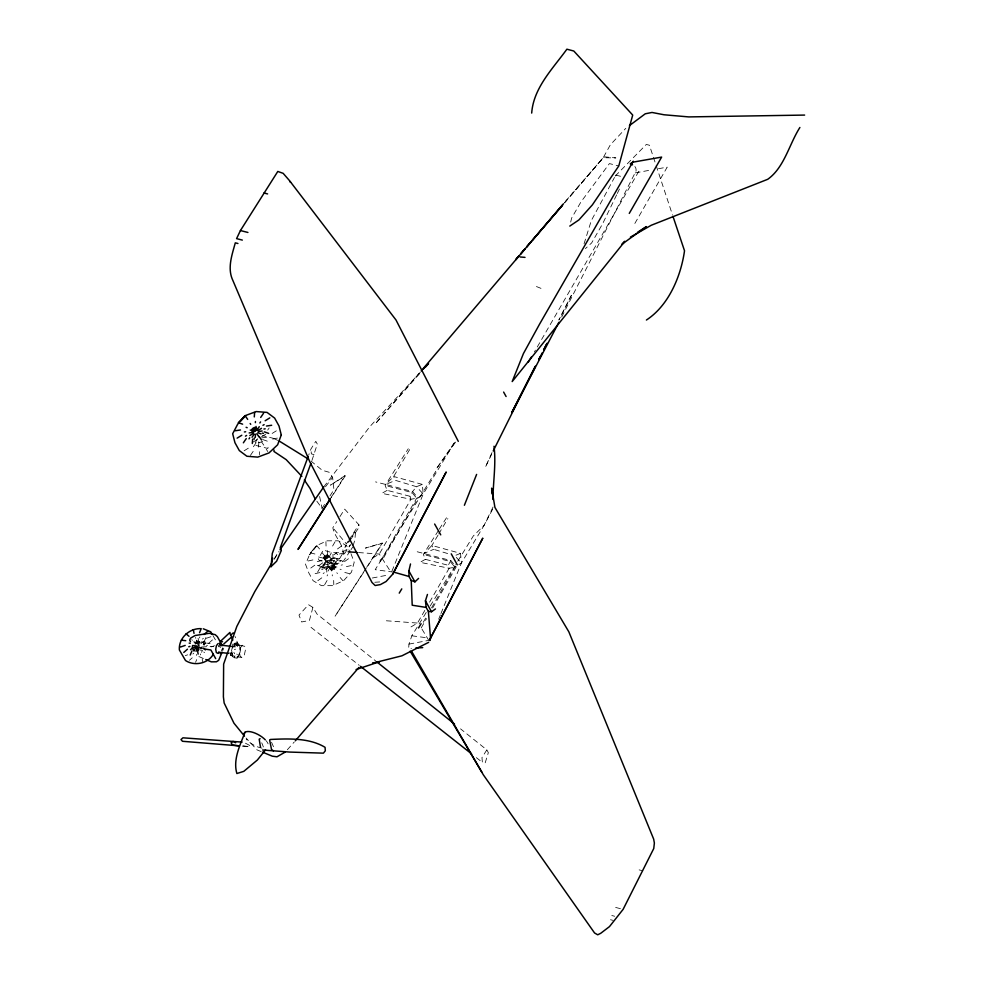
<?xml version="1.0" encoding="UTF-8"?>
<svg xmlns="http://www.w3.org/2000/svg" width="984" height="984" viewBox="0 0 984 984"><rect width="100%" height="100%" fill="white"/><g stroke="black" fill="none" stroke-linecap="round" stroke-linejoin="round"><path stroke-width="0.74" stroke-dasharray="4.92 3.69" d="M232.581 656.34L232.618 653.893L231.4 653.265L230.933 650.842L229.764 651.26L230.551 655.295L234.795 656.599L234.782 657.829L236.996 658.087L239.481 655.049L240.576 649.477L239.629 644.643L237.193 643.376L234.979 643.118L232.495 646.168L231.4 651.728L232.347 656.562L234.782 657.829M232.716 646.537L232.753 644.089L234.967 644.348L234.979 643.118M236.996 658.087L239.087 654.323L239.998 649.686L239.629 644.643M239.21 645.664L237.181 644.606L237.193 643.376M242.236 746.093L249.69 746.659L249.776 745.503L243.614 742.219M258.509 447.154L259.001 440.5L256.836 439.737L252.162 442.628M259.432 454.694L259.653 451.73M426.22 612.454L411.841 635.799L408.963 644.114L408.631 648.567L411.447 648.37M391.89 571.298L423.206 493.993L455.235 441.41L436.859 468.126L436.687 469.835L375.199 569.687L392.444 571.975M584.066 243.786L591.298 220.637L614.496 177.428M205.102 641.236L203.934 641.63L203.553 644.778L204.66 644.914L205.681 643.007L210.109 643.524M221.437 650.891L222.568 647.903L221.843 651.617M232.347 656.562L231.978 651.519L232.888 646.882L234.967 644.348M268.054 447.289L267.808 448.47L255.336 445.297L254.536 443.858L257.488 438.716M272.986 439.467L273.22 438.298L262.408 435.555M570.695 222.089L571.606 218.104L580.941 201.954L609.416 163.59L618.776 165.964M312.9 607.399L309.431 620.449L301.621 621.974L299.001 615.086L308.509 604.693L312.9 607.399L317.069 614.102L375.654 660.953M318.767 565.652L325.446 560.88L323.748 557.497L325.003 555.32L327.598 554.742L329.898 557.694L336.565 552.922M325.446 560.88L325.384 558.703L326.319 557.694L329.898 557.694M325.618 569.588L328.951 567.202L332.531 567.202L333.785 565.025L333.404 564.016L336.737 561.63M328.951 567.202L331.239 570.154L333.847 569.564L335.089 567.399L333.404 564.016M311.965 460.401L317.315 444.091L315.79 441.336L310.932 449.048L308.804 454.768M353.096 545.751L354.818 540.13L355.679 530.647L351.546 537.043M492 452.591L485.309 467.302L491.902 453.71M237.07 642.527L234.241 643.979L235.447 646.156L237.575 646.488L238.276 644.704L235.016 636.414M438.667 619.194L440.377 614.975M440.943 613.573L461.434 562.971L484.067 525.394L493.464 507.707M561.704 316.922L636.021 171.056A12.165 7.97 -22.3 0 0 634.237 165.902M196.849 640.252L196.013 642.281L193.799 642.023L194.635 639.994L196.849 640.252L199.641 645.283M199.457 637.927L199.875 636.906M205.742 642.626L204.82 643.438L200.232 641.088L198.116 646.168L203.959 644.188L203.934 641.63M196.345 655.418L196.775 654.409M195.939 643.966L198.178 642.663L201.843 642.232L202.261 641.224L204.303 641.347L206 637.288M195.57 662.318L196.702 659.612M201.585 652.343L202.433 650.313L200.219 650.055M222.63 650.854L223.749 648.149M230.551 655.295L231.4 653.265M233.934 647.177L234.782 645.147M236.996 645.406L237.415 644.385M234.561 656.82L234.979 655.799M319.566 548.961L316.86 545.788L310.341 552.848L305.52 564.25L308.755 572.811L313.133 580.72L321.436 585.664L332.58 585.652L343.588 580.695L351.497 572.122L354.203 562.233L350.968 553.66M616.636 194.844L602.737 223.54L591.63 242.95L585.406 248.62M617.3 193.479L620.609 186.653M493.058 506.994L484.067 525.394L473.329 535.948L455.764 564.472M372.776 557.94L379.271 554.066L410.906 499.269L409.996 496.28L412.579 491.557L416.478 486.699L422.321 484.399L423.206 493.993L417.979 497.941L382.997 558.887L380.021 561.483M429.565 602.171L449.147 568.26L448.237 565.271L450.82 560.536L413.784 550.868M317.352 565.492L321.928 566.661C324.954 559.884 332.666 557.227 339.603 558.691L342.112 554.349M317.611 572.122L320.108 567.78C327.057 569.244 334.757 566.587 337.795 559.822L342.371 560.978M423.206 622.355L426.982 615.787M431.509 607.903L454.879 567.165L461.434 562.971L460.549 553.377L431.902 545.468L423.366 554.435L425.396 559.33L448.237 565.271M421.226 627.878L426.552 618.604M432.64 608.001L456.219 566.919L450.82 560.536M325.101 559.084L327.598 554.742M332.604 546.046L335.101 541.704M322.678 567.977L326.417 561.458M328.914 557.116L332.666 550.597M328.053 571.04L329.923 567.78M332.42 563.438L334.302 560.179M327.057 575.886L327.684 574.791M336.417 559.576L337.045 558.494M331.239 570.154L333.736 565.8M324.622 584.779L327.118 580.425M409.996 496.28L387.155 490.352L385.138 485.456L408.262 448.766M615.221 176.075L646.316 144.451L649.44 145.251L655.701 164.168M638.85 171.265L534.361 352.026M634.852 223.454L667.201 167.145L657.078 168.94M411.017 626.919L417.511 623.057L425.039 610.006M409.639 449.614L393.661 476.49L385.703 484.472L375.556 481.889M437.991 535.234L431.902 545.468L433.673 549.33L450.512 554.41M438.741 533.955L447.868 518.605M274.364 558.814L278.288 552.245M430.205 605.972L454.965 565.763M274.167 559.256L279.001 551.446M486.822 749.882L481.963 757.606L482.381 762.391L485.075 763.227L488.347 752.637L486.822 749.882L460.524 728.849M438.446 530.499L423.932 553.451L433.673 549.33M439.245 529.22L446.502 517.744M316.836 501.176L322.076 508.334L326.024 502.135M329.984 495.924L333.933 489.724L332.617 477.351L329.111 472.246L322.223 470.291L311.005 461.078M331.005 497.609L345.04 475.604L330.489 485.161L345.199 475.912L331.128 497.818M350.206 550.892L343.391 561.212C335.864 566.231 326.873 562.196 319.062 560.265L318.262 558.826L323.441 549.835C332.358 553.918 345.273 554.964 350.427 544.73L343.059 555.96C344.831 545.222 334.683 537.817 332.838 527.756L336.799 521.557M339.96 516.588L344.695 509.146L358.902 524.779L359.381 526.858L350.279 540.007M350.722 538.322L344.929 547.288L349.455 541.2M365.777 568.678L335.064 616.255L364.215 571.433M366.614 567.399L382.382 542.971L365.384 548.113L382.542 543.279L365.052 570.154M348.041 541.298L346.38 543.844L332.838 527.756M348.877 540.032L358.902 524.779M351.03 549.65L352.666 547.153M253.392 446.748L257.722 440.401M250.379 455.457L253.269 451.238M267.697 430.082L269.136 427.978M455.604 442.074L436.859 468.126M204.069 645.221L205.681 643.007M325.507 486.748L332.617 477.351M323.699 486.994L369.799 426.687L420.242 372.321M316.86 545.788L309.542 554.742L316.135 545.776L327.143 540.819L338.287 540.806L346.589 545.751L350.23 552.344M237.009 656.857L242.285 657.472L244.327 655.012L245.348 650.289L244.77 646.34L237.181 644.606M242.531 645.209L240.342 647.829L239.469 652.392L240.194 656.426L242.285 657.472M564.435 202.925L603.217 157.711L610.363 144.796L625.775 128.326M564.484 202.839L603.217 157.711L604.988 156.874L615.873 157.92L603.217 157.711L564.472 202.606M419.159 373.256L375.236 423.883L420.512 372.653M287.328 749.771L294.302 741.936M321.928 566.661L326.577 561.606L333.059 558.703L339.603 558.691M320.108 567.78L326.663 567.78L333.133 564.865L337.795 559.822M262.654 441.422L259.038 442.775L256.836 439.737M202.433 639.12L203.356 638.309M192.876 654.016L193.787 653.204M189.469 660.252L192.224 657.804M208.78 643.155L212.458 639.895M379.922 560.327L381.952 558.629L416.65 498.187L417.979 497.941L412.579 491.557L385.703 484.472L395.433 480.352L416.478 486.699L423.206 493.993M310.784 568.051L315.224 564.877M324.13 558.506L328.582 555.32M337.475 548.949L341.928 545.776M323.146 573.561L324.265 572.762M339.837 561.618L340.956 560.818M330.267 569.576L334.72 566.39M317.795 580.708L322.235 577.522M344.486 561.606L348.939 558.42M261.498 436.847L266.172 433.944M244.13 450.795L248.804 447.892M272.15 433.427L276.824 430.525M194.377 643.069L197.181 641.457L200.232 641.088M195.385 643.229L197.993 641.716L202.261 641.224M195.041 644.176L198.817 641.986L204.303 641.347M387.155 490.352L381.841 493.341L410.906 499.269L416.65 498.187L412.013 492.541L385.138 485.456M425.396 559.33L420.082 562.319L449.147 568.26L454.879 567.165L450.254 561.52L423.366 554.435M235.447 646.156L238.276 644.704M460.549 553.377L454.719 555.689L461.434 562.971M234.413 649.588L235.57 649.169M206.246 638.296L210.933 636.709M206.32 645.947L207.501 645.553M185.299 655.627L187.637 654.827M211.031 646.918L214.537 645.725M308.115 561.003L313.33 559.834M323.748 557.497L328.963 556.329M339.382 553.992L344.597 552.823M317.254 561.618L325.064 559.871M330.28 558.703L338.09 556.944M324.659 567.067L328.57 566.194M333.785 565.025L337.684 564.152M321.633 569.527L322.937 569.232M341.165 565.148L342.469 564.853M329.886 568.567L335.089 567.399M315.126 573.647L320.341 572.479M346.393 566.636L351.608 565.48M635.258 172.889L651.297 169.961M372.321 578.014L388.373 574.976M408.963 644.114L427.942 640.523M261.769 437.892L269.567 436.724M273.49 438.704L277.39 438.114M374.806 582.27L380.439 581.888M201.486 647.005L213.442 646.39M358.508 552.553L379.271 554.066L391.324 572.7M386.368 620.781L417.511 623.057M229.862 653.561L232.618 653.893M243.208 745.897L249.69 746.659M411.841 635.799L427.659 637.89M234.241 643.979L236.369 644.311L237.575 646.488M615.787 175.09L622.478 176.788M310.341 552.848L314.917 554.004M324.068 556.329L328.644 557.497M318.521 556.956L325.384 558.703M329.96 559.871L336.823 561.606M325.458 564.152L328.89 565.025M333.465 566.194L336.897 567.055M322.9 564.865L324.043 565.16M340.058 569.219L341.202 569.515M330.206 567.399L334.781 568.555M344.806 572.467L349.382 573.623M639.145 869.881L642.823 870.815M615.64 907.445L623.118 909.351M611.79 915.526L614.668 916.252M610.51 919.732L613.143 920.397M422.321 484.399L393.661 476.49L395.433 480.352M314.044 454.682L311.35 453.845L310.932 449.048M262.642 439.516L267.845 441.361M536.428 286.541L542.541 288.988M201.843 642.232L204.82 643.438M261.203 751.604L257.045 749.882L246.086 738.037M198.903 656.562L204.414 658.923M273.22 438.298L279.222 441.053M232.765 655.541L234.795 656.599M311.018 627.337L359.295 665.381M476.354 757.643L482.381 762.391M191.683 639.674L192.433 640.301M203.786 652.035L204.537 652.65M335.913 553.008L337.746 554.705M330.747 561.999L332.58 563.697M335.015 561.655L336.983 563.586M325.003 555.32L327.709 558.506M333.133 564.865L335.851 568.039M322.248 552.922L326.319 557.694M329.025 560.88L333.096 565.64M327.783 561.63L329.812 564.016M332.531 567.202L334.572 569.576M326.627 560.831L327.303 561.63M336.799 572.75L337.475 573.549M331.128 566.39L333.847 569.564M323.871 558.432L326.577 561.606M340.144 577.51L342.863 580.683M261.707 442.074L263.798 445.174M266.27 449.27L267.808 451.57M421.988 629.133L429.553 641.679M212.962 635.566L216.849 642.38M203.959 644.188L202.704 642.097L198.116 646.168L197.181 641.457M234.709 646.426L235.102 647.14M239.087 654.323L239.481 655.049M232.495 646.168L232.888 646.882M236.873 654.065L237.267 654.791M233.86 652.367L234.659 653.806M271.547 742.219L273.909 747.754M261.744 742.809L263.392 746.942M656.18 165.632L672.564 215.127M319.603 496.465L322.076 508.334M198.067 638.222L198.817 641.986M202.187 658.96L202.938 662.736M197.993 641.716L198.178 642.663M200.428 653.979L200.625 654.926M195.607 637.411L195.791 638.358M219.727 644.422L220.355 647.644M332.924 554.349L333.059 558.703M333.674 580.425L333.797 584.767M332.432 565.812L332.555 570.154M331.805 558.494L331.829 559.588M332.272 574.791L332.297 575.874M331.018 560.179L331.116 563.438M331.239 567.78L331.325 571.04M327.426 550.597L327.611 557.116M327.733 561.458L327.918 567.977M325.913 541.704L326.048 546.046M326.294 554.742L326.417 559.084M326.663 567.78L326.786 572.122M262.039 748.148A13.751 5.646 29.9 0 1 246.258 739.168M266.086 740.694A13.751 5.646 29.9 0 1 268.091 743.855M571.347 295.434L558.875 320.021L571.347 295.434"/><path stroke-width="1.48" d="M220.182 653.647L220.195 652.417L228.472 653.401M220.318 643.844L220.293 645.061L231.338 646.377M252.31 443.513L252.642 439.085M254.29 416.933L254.622 412.505M254.179 431.804L254.512 427.376M254.13 439.245L254.204 438.138M255.36 422.628L255.446 421.521M255.25 437.499L255.496 434.178M255.914 428.643L256.074 426.429M494.017 446.256C496.194 464.017 493.107 481.717 492.935 499.442M274.056 450.045L273.933 451.447L286.184 459.639L301.879 476.379M196.96 647.189L193.516 650.239L192.261 648.149L192.581 645.516L196.726 646.008M531.692 113.086C533.488 87.871 552.774 68.72 566.882 49.2L573.795 51.02L632.712 115.066L618.776 165.964L592.38 204.857L578.887 219.949L569.785 226.086M310.932 463.267L280.292 547.744L281.338 550.462L276.602 561.237L270.981 566.71L272.716 558.223M429.885 640.547L430.537 638.272L428.372 611.396L426.158 607.411L412.21 605.221L411.226 580.462L409.012 576.476L408.877 570.941L410.512 563.967M426.158 607.411L425.445 600.818L427.45 594.447M308.275 456.207L272.297 553.438L270.981 566.71M244.991 732.293C240.133 745.146 232.778 759.562 236.873 773.522L243.786 771.358L257.377 760.017L265.545 749.833M464.387 505.272L476.613 474.411M190.232 655.036L191.917 650.99M199.531 632.724L201.216 628.665C189.592 627.94 178.436 638.05 179.371 649.944L185.521 660.535C194.5 666.426 207.956 663.61 213.331 654.274M193.959 651.113L194.377 650.092M196 651.236L197.587 647.435M218.559 652.798L218.977 651.777M221.511 645.701L221.941 644.68M222.064 652.207L218.682 660.313L216.443 661.789L211.314 661.863L205.791 659.514M289.653 181.72L290.686 181.978L283.158 173.332L277.796 171.45L240.428 230.551L236.578 238.632L242.335 240.096M493.218 450.992L535.321 366.478M538.777 359.64L542.245 352.813M543.635 350.083L547.092 343.256M535.296 366.306L511.729 412.64L558.887 322.309M538.765 359.492L540.154 356.762M543.623 349.947L546.391 344.498M392.751 574.139L446.072 472.222L392.751 574.139L386.085 581.507L380.402 584.594L375.15 585.517L371.977 582.454L309.751 461.693L232.888 280.502C227.046 268.374 232.015 254.93 235.299 242.839L237.931 243.503M799.894 127.465C789.119 144.34 784.383 167.452 767.729 179.297L651.26 225.262L630.4 237.119M633.265 161.216L539.539 324.191L523.439 353.551L512.184 381.571L624.569 241.732M629.268 213.405L661.629 157.096L632.7 162.2L630.252 163.848L632.564 164.82M271.227 564.066L254.758 591.642L236.812 626.476L223.639 664.089L223.393 696.795L224.155 703.006L233.946 723.179L244.475 736.118M399.233 593.131L401.779 588.887M418.544 627.964L421.091 623.708M528.223 362.173L531.298 357.094M330.181 498.9L298.004 549.392L330.304 499.109M243.368 442.812L246.258 438.581M260.686 417.437L263.577 413.206M252.9 431.705L255.791 427.474M249.013 438.839L249.727 437.782M259.837 422.985L260.563 421.927M252.052 437.253L254.216 434.079M257.107 429.848L259.272 426.675M280.034 549.736L323.699 486.994M218.104 643.585L216.443 645.602L215.717 649.317L216.345 652.54L217.968 653.388M520.671 253.946L524.657 249.309M530.622 242.347L526.637 246.996L562.491 205.164M532.602 240.035L562.442 205.25M520.684 253.933L524.669 249.296M563.475 203.762L421.164 370.956M425.531 366.958L428.557 363.539L423.341 369M358.902 667.496L295.298 740.817M624.705 241.277L622.036 244.18L646.426 226.603L637.706 232.175M240.551 421.14L245.373 415.961L247.685 419.405M411.226 580.462L414.928 581.851L418.569 578.408M245.373 415.961L238.276 422.64L242.618 424.178M233.257 632.847L230.896 635L232.814 640.129M223.774 643.954L231.584 637.005M183.774 652.441L187.452 649.182M203.995 634.532L207.673 631.273M190.478 649.711L191.4 648.899M629.428 125.608L645.283 113.787L652.011 112.459L664.015 114.771L688.763 116.911L804.629 115.079M428.655 642.355L401.927 655.811L373.121 663.056M646.402 320.034C668.689 305.52 680.928 276.246 684.52 250.785L673.044 216.578M428.372 611.396L431.496 611.74L435.457 608.961M237.119 438.138L241.793 435.248M265.151 420.771L269.813 417.88M252.015 431.041L256.676 428.151M245.447 436.17L246.615 435.445M262.962 425.322L264.13 424.596M249.825 435.58L253.331 433.415M257.993 430.512L261.498 428.347M260.096 738.676L259.198 739.23L260.502 747.299M285.335 752.01L276.984 756.794L272.285 756.179L262.593 752.17M356.085 669.538L379.639 661.715L372.604 663.105M180.515 647.005L185.201 645.418M188.731 646.783L189.9 646.39M192.261 648.149L196.948 646.562M235.262 430.758L240.465 429.971M266.48 426.047L271.682 425.272M251.744 429.983L256.947 429.196M244.376 431.951L245.68 431.755M263.884 429.012L265.188 428.815M249.161 432.948L253.06 432.357M258.263 431.57L262.162 430.98M415.678 648.087L422.726 647.62M270.366 739.464C288.46 738.64 309.21 737.717 325.064 747.323L325.323 750.78L323.416 753.154L289.64 752.071L262.605 749.992M348.127 551.803L357.02 552.454M242.113 742.108L182.926 737.816L180.995 739.587L182.458 741.284L239.26 745.86L232.384 745.06L231.08 742.686L233.097 741.407L235.668 742.736M520.032 256.959L525.013 257.377M181.339 640.178L185.767 640.695M189.174 643.106L190.281 643.241M263.946 192.999L267.611 193.922M240.428 230.551L247.919 232.458M222.556 641.777L220.527 641.26L229.924 632.404L230.367 634.828M393.883 572.171L409.012 576.476M204.143 648.936L210.896 649.994L215.68 658.628M264.315 431.853L268.657 433.391M252.175 428.827L256.517 430.365M246.111 427.314L247.193 427.696M262.384 433.071L263.466 433.452M250.231 430.045L252.408 430.808M257.833 432.739L261.08 433.882M203.257 628.788L210.711 631.802L212.212 634.311M279.222 441.053L307.635 458.63M273.417 750.829L271.535 749.464L269.628 740.029M360.501 666.328L471.521 753.83M376.847 661.912L454.546 724.064M186.013 633.807L189.002 636.291M203.442 648.247L205.435 649.895M201.4 647.718L202.15 648.345M199.051 646.943L200.921 648.481M291.092 182.704L395.974 319.96L458.298 441.361M304.327 479.983L310.022 488.408L315.089 498.79M253.183 427.868L255.508 431.312M259.259 436.625L261.572 440.069M250.157 423.489L250.736 424.35M258.841 436.416L259.419 437.277M256.824 433.686L258.558 436.269M410.18 651.187L481.816 772.108M411.792 651.629L483.292 774.752L594.557 932.967L597.706 934.8L600.72 933.299L609.477 926.608L623.118 909.351L653.757 848.528L654.372 843.03L653.659 839.094L568.838 631.814L494.94 507.473L491.656 488.138L492.086 493.931M434.633 524.029L440.734 534.865M503.623 392.075L506.096 396.527M408.877 570.941L414.928 581.851M425.445 600.818L431.496 611.74M222.335 645.59L217.378 636.648L215.188 634.655L209.26 633.29L195.115 635.516L190.527 638.173L189.678 640.203L190.478 641.63M221.88 645.442L220.674 643.265L219.42 643.192L220.625 645.369M218.657 645.861L219.051 646.586M451.25 553.832L457.252 564.828M198.35 647.349L198.817 649.698M198.042 649.661L198.227 650.609M193.282 629.6L194.032 633.364M197.415 650.338L198.165 654.114M243.995 735.085A13.751 5.646 29.9 0 1 251.215 731.887A13.751 5.646 29.9 0 1 265.299 739.833M281.276 434.953L277.611 444.817L269.001 452.923L257.759 457.117L246.898 456.256L239.321 450.586L234.942 442.689L232.679 433.723L237.661 424.252L244.942 415.74L256.184 411.558L267.058 412.407L274.634 418.077L279.013 425.986L281.276 434.953M482.713 538.322L429.393 640.252L482.713 538.322M518.691 256.27L515.702 259.751L518.691 256.258"/></g></svg>
